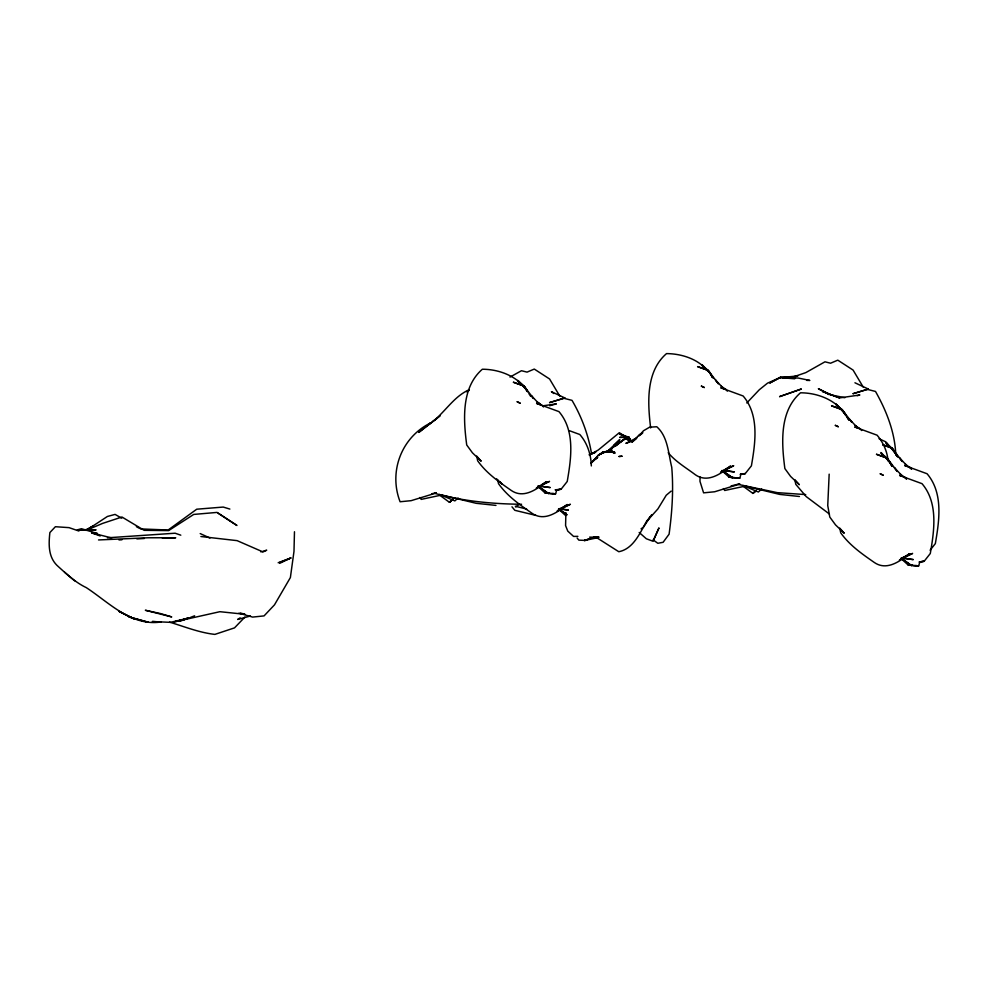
<?xml version="1.0" encoding="UTF-8"?>
<svg xmlns="http://www.w3.org/2000/svg" width="988" height="988" viewBox="0 0 988 988"><rect width="100%" height="100%" fill="white"/><g stroke="black" fill="none" stroke-linecap="round" stroke-linejoin="round"><path stroke-width="1.48" d="M294.473 531.754L293.992 551.341L290.386 577.56L274.491 604.841L264.068 615.894L252.607 617.092L238.96 613.153M565.902 512.587L565.581 525.591L567.767 531.112L573.571 536.422L577.881 536.348M700.084 476.982L699.973 481.317L703.592 492.851L714.657 491.765L739.629 484.108M829.167 474.154L827.746 505.535L829.784 517.045L835.527 524.887L844.246 533.224L839.763 528.123L840.726 532.828C849.507 545.253 862.018 553.922 874.355 562.505C886.681 571.015 899.833 561.456 909.528 553.663L899.389 560.134L912.616 553.416L902.884 557.43M654.118 538.682L658.984 527.901L653.093 541.288L646.3 538.744L639.187 532.458M647.017 520.503C640.31 532.248 633.666 548.846 618.797 551.724L595.295 536.768L598.358 537.064M651.635 514.76L643.484 527.16L641.039 528.839M650.092 516.687L646.93 521.096L657.897 508.919L666.245 495.235L671.161 491.11M930.091 550.242L935.34 543.61C939.292 520.713 943.466 492.95 927.065 473.746L904.712 465.558L909.639 467.003L911.665 469.078M746.792 402.968L759.29 389.766L767.478 383.183L780.668 377.268L790.696 377.601L779.828 377.651L769.825 382.986M244.888 617.08L234.514 627.874L214.865 634.395C199.119 632.604 184.62 626.688 169.491 622.107M613.733 445.427L619.834 439.549L608.114 450.824L625.886 438.129L630.344 440.846M458.148 497.964L454.863 500.904L439.487 494.445M761.662 489.06L758.364 491.999L742.988 485.54M452.776 499.311L449.404 502.299L439.499 495.05M756.265 490.542L752.918 493.407L743.001 486.145M636.346 438.697L631.912 442.241L639.434 434.634L642.855 432.769M593.912 460.383L591.528 462.162L597.715 456.925L590.787 463.496L598.197 455.307L602.594 452.208L609.633 450.775L614.968 453.369L609.151 450.627L602.989 452.825L609.151 450.627L614.882 452.368L609.423 450.824L612.165 450.133M430.743 422.901L418.776 432.411L440.117 415.973M433.115 421.147L436.671 418.541M641.978 433.621L638.952 435.844L643.472 430.768L649.61 427.187L656.773 426.754C667.987 436.671 668.345 453.566 671.741 467.262C673.643 489.603 672.112 512.043 669.086 534.199L663.109 542.289L657.823 543.289L653.08 539.843M605.879 452.381L625.886 438.129L627.973 440.265M515.613 506.968L519.317 504.411M597.604 457.444L594.257 459.729L596.863 458.136M240.133 617.846L237.688 619.464L250.458 615.981M86.166 530.433L107.408 516.465L115.077 514.402L121.734 518.218M88.34 529.086L93.082 526.036L85.45 530.136M606.953 452.171L610.535 450.182L606.521 452.331M510.018 377.07L521.466 370.722L527.061 372.118L534.286 369.067L549.587 378.984L559.764 396.089M637.371 437.573L625.873 443.365L633.333 440.759L629.381 440.611M466.546 391.779L469.201 390.384M770.047 382.875L780.668 377.268L779.828 377.651L797.847 375.946L791.203 377.737M279.629 563.358L290.867 557.973L278.171 562.74M262.759 552.07L266.711 550.192L260.881 551.934M469.251 389.717C452.455 397.015 443.674 414.96 428.372 424.642L430.348 423.074C401.461 437.375 388.445 471.671 400.091 501.756L411.144 500.669L436.128 493.012M542.597 484.244L549.538 481.378L536.323 488.084L546.463 481.625C536.768 489.406 523.615 498.965 511.278 490.468C498.952 481.885 486.429 473.215 477.661 460.779L476.698 456.073L481.181 461.186L472.462 452.837L466.719 444.995C463.409 419.814 461.124 387.666 482.342 369.24C499.249 369.265 517.243 376.144 526.913 390.408L523.998 386.073L518.107 381.417L525.344 387.889L527.641 391.532M725.377 469.177L733.726 465.743L720.499 472.449L730.638 465.99C720.944 473.771 707.791 483.33 695.466 474.833C686.154 467.781 675.693 461.791 668.209 452.714M279.579 562.518L290.867 557.973M589.058 454.826L595.764 452.146L589.713 454.739L598.222 450.059L619.303 432.719L625.243 436.461M190.536 617.376L194.624 615.796M595.381 536.805L584.39 540.51L595.406 536.842M564.864 397.966L549.612 402.585L564.864 397.966L551.428 391.68L553.811 393.533M868.366 389.062L853.126 393.681L868.366 389.062L854.941 382.776M789.881 378.095L805.825 372.612L824.968 361.818L830.575 363.214L837.799 360.163L853.089 370.08L863.277 387.185M179.902 620.094L182.718 620.316L179.557 620.723L187.708 618.13M179.557 620.723L189.177 617.908L170.467 622.354L152.288 621.526L158.179 621.823M549.686 405.735L556.355 403.882L543.252 405.772M857.189 395.719L859.856 394.978L839.479 397.917L822.609 391.532L839.479 397.917M431.855 493.778L436.14 492.703M731.058 485.948L739.654 483.799M598.728 537.003L595.739 537.744L598.753 537.163M521.565 504.263C492.481 503.966 462.853 501.249 434.609 493.284M584.39 540.51L596.283 538.003M176.926 621.316L219.879 611.696L244.999 614.301L240.541 613.054M555.972 490.023L561.098 489.221L567.223 481.489C571.175 458.593 575.349 430.83 558.949 411.613L536.583 403.425L541.523 404.882L543.536 406.945M740.16 474.388L745.273 473.585L751.399 465.854C755.351 442.957 759.525 415.195 743.124 395.978L720.771 387.79L725.698 389.247L721.265 386.32L723.821 388.852M919.05 562.061L924.163 561.27L930.288 553.527C934.24 530.63 938.415 502.867 922.014 483.663L899.66 475.475L904.588 476.92L906.614 478.995M555.133 489.838L561.098 489.221L556.763 489.962L555.589 493.815L551.106 493.877L544.919 492.802L537.645 486.195M740.802 474.055L745.273 473.585L740.951 474.326L739.777 478.18L729.095 477.167L721.833 470.56M921.187 561.579L924.163 561.27L919.84 561.999L918.667 565.865L914.172 565.914L907.984 564.852L901.76 559.183M107.433 537.805L175.111 533.211L180.804 535.175M118.98 539.942L121.944 539.769M136.887 538.917L144.359 538.485M98.528 539.942L148.039 537.781L175.728 537.756L162.291 537.966M161.13 621.971C131.243 626.553 109.001 602.445 86.265 587.613C75.607 582.537 67.036 574.46 58.366 566.643C48.153 557.887 48.535 544.796 49.882 532.557L55.39 526.715L69.049 527.641L78.916 531.038M80.152 529.877L77.262 529.877L81.461 528.716L97.516 533.569L91.723 532.52M83.054 529.877L96.071 529.877L79.571 530.013L88.204 529.519L102.69 523.368L121.944 517.008L144.174 530.321L168.615 530.605L193.722 514.427L217.027 512.414L236.947 525.48L218.225 513.254M806.764 380.405L809.827 380.429L798.23 378.046L782.854 377.824L794.747 378.799M589.638 537.139L598.518 537.386M585.872 540.424L578.869 540.152L577.116 538.028M140.358 528.913L168.145 530.013L196.736 509.203L223.239 507.066L229.871 509.067M805.714 494.593L777.284 492.642L738.122 484.379M200.897 536.521L237.12 540.646L261.45 551.255M732.145 477.463L729.095 477.167L739.777 478.18L735.196 477.747M549.489 493.234L544.919 492.802L555.589 493.815L552.539 493.531M912.566 565.284L907.984 564.852L918.667 565.865L915.617 565.581M799.465 496.495L779.73 494.408L745.31 486.096L724.723 490.48L723.426 488.591M495.964 505.399L476.216 503.312L441.797 495L421.209 499.385L419.925 497.495M724.081 470.523L734.393 471.931L723.154 470.325M538.423 485.96L550.217 487.566L538.979 485.96M568.112 510.043L559.27 508.845L570.385 504.263L557.17 510.969L567.31 504.51C557.615 512.29 544.462 521.849 532.124 513.352C519.799 504.769 507.276 496.1 498.508 483.663L497.791 480.143M901.501 557.998L913.283 559.603L902.044 558.01M559.826 508.845L568.248 510.043M844.839 397.707L831.254 394.978L818.348 388.729L825.276 392.434M160.649 613.597L145.347 610.263L171.727 616.932L162.032 614.017M535.817 515.366L514.834 510.314L511.982 506.807M515.304 506.226L526.653 509.067M866.427 389.149L875.504 391.446C886.397 410.699 894.955 432.299 895.745 454.616M562.925 398.053L572.003 400.35C581.549 416.553 588.329 434.782 591.454 453.282M111.73 537.941L91.711 532.915L100.233 535.965M569.212 430.632L579.795 434.498C587.366 443.143 591.034 454.566 591.33 465.941M888.027 460.803C887.298 451.405 883.149 442.365 877.097 435.189L854.731 427.001L859.659 428.446L861.684 430.521M882.766 444.785L892.127 448.206L902.39 461.569L899.413 457.728L907.564 466.336M882.902 444.872L892.127 448.206L898.067 457.296M200.194 533.582L209.95 538.04M879.085 438.758L885.754 441.821L895.029 452.541L886.014 442.587L890.027 447.008M859.103 428.187L855.225 425.532L857.782 428.063M725.698 389.247L727.341 391.137M540.967 404.623L537.077 401.955L539.646 404.487M622.094 435.325L619.464 433.942L628.924 437.227L630.9 441.068M826.586 393.187L829.216 394.669M136.369 526.629L139.024 528.148M901.056 558.22L911.652 565.655L902.192 558.887M829.426 514.032L806.196 496.581L795.797 484.355L794.834 479.649L799.317 484.75L790.598 476.414L784.867 468.571C781.557 443.39 779.26 411.243 800.49 392.804C817.397 392.829 835.379 399.72 845.049 413.984L842.147 409.65L836.243 404.981L843.48 411.465L845.79 415.108M722.166 470.535L732.763 477.97L723.302 471.202M539.164 486.998L548.587 493.605L539.115 486.837M558.825 509.055L567.075 514.847L559.974 509.722M64.516 572.151L74.718 580.858M704.345 367.635L702.283 365.782L708.186 370.438L718.449 383.813L715.473 379.96L723.624 388.568M706.42 369.487L709.52 372.254L713.361 378.318M558.492 509.079L565.766 515.687M496.581 478.859L502.028 484.071L500.237 482.021M911.282 468.905L905.206 464.088L906.91 465.768M906.231 478.822L900.154 474.005L901.859 475.685M712.422 377.441L709.52 372.254L702.073 364.819L708.087 371.451M857.584 427.779L849.433 419.171L851.668 422.049M902.513 476.253L894.362 467.645L897.339 471.486L887.076 458.123L881.173 453.455L888.41 459.939L892.25 466.003M538.398 403.092L531.285 395.595L533.52 398.485L523.998 386.073L513.451 382.257L523.998 386.073L527.308 391.174M893.029 450.318L895.029 452.541M888.978 461.347L880.963 452.504L889.978 462.458M845.049 413.984L836.033 404.03L843.48 411.465L845.666 415.355M526.913 390.408L517.897 380.454L525.344 387.889L527.518 391.779M884.421 456.024L889.052 461.384M707.383 370.488C697.775 358.891 681.424 353.692 666.517 353.605C645.609 371.636 647.671 403.141 650.647 427.928M538.485 402.573L540.337 404.722M851.619 421.975L842.147 409.65L831.6 405.833L842.147 409.65L848.754 419.838M709.52 372.254L708.186 370.438L697.639 366.622L708.186 370.438L712.311 376.811M629.887 440.759L627.281 437.19L619.649 437.388L628.924 437.227L629.998 439.45M897.079 455.851L892.127 448.206L886.224 443.538L893.461 450.022L897.092 456.505M891.201 464.484L887.076 458.123L876.529 454.307L887.076 458.123L892.041 466.422M528.951 393.718L530.605 396.262M847.321 417.529L848.865 419.962M629.64 441.031L627.281 437.19L628.924 437.227L630.826 441.303M895.745 453.838L897.178 456.444M890.694 463.755L892.127 466.361M711.088 374.773L712.521 377.379M756.289 490.406L752.918 493.407L756.24 490.48M452.739 499.372L449.404 502.299L452.751 499.446M619.933 442.216L615.042 446.329L625.886 438.129L619.933 442.216M600.753 453.949L598.197 455.307L604.631 451.961L610.843 451.726L602.594 452.208L604.631 451.961L600.753 453.949M621.958 456.221L619.031 456.493L621.958 456.221M801.194 389.062L779.643 396.596L801.194 389.062M183.892 619.884L173.826 621.921L183.892 619.884M147.941 622.144L129.058 616.932L147.941 622.144M838.244 426.717L835.354 425.359L838.244 426.717M704.283 387.506L701.394 386.147L704.283 387.506M883.173 475.191L880.283 473.832L883.173 475.191M520.096 403.141L517.218 401.783L520.096 403.141M133.689 618.723L119.239 611.51L133.689 618.723"/></g></svg>
